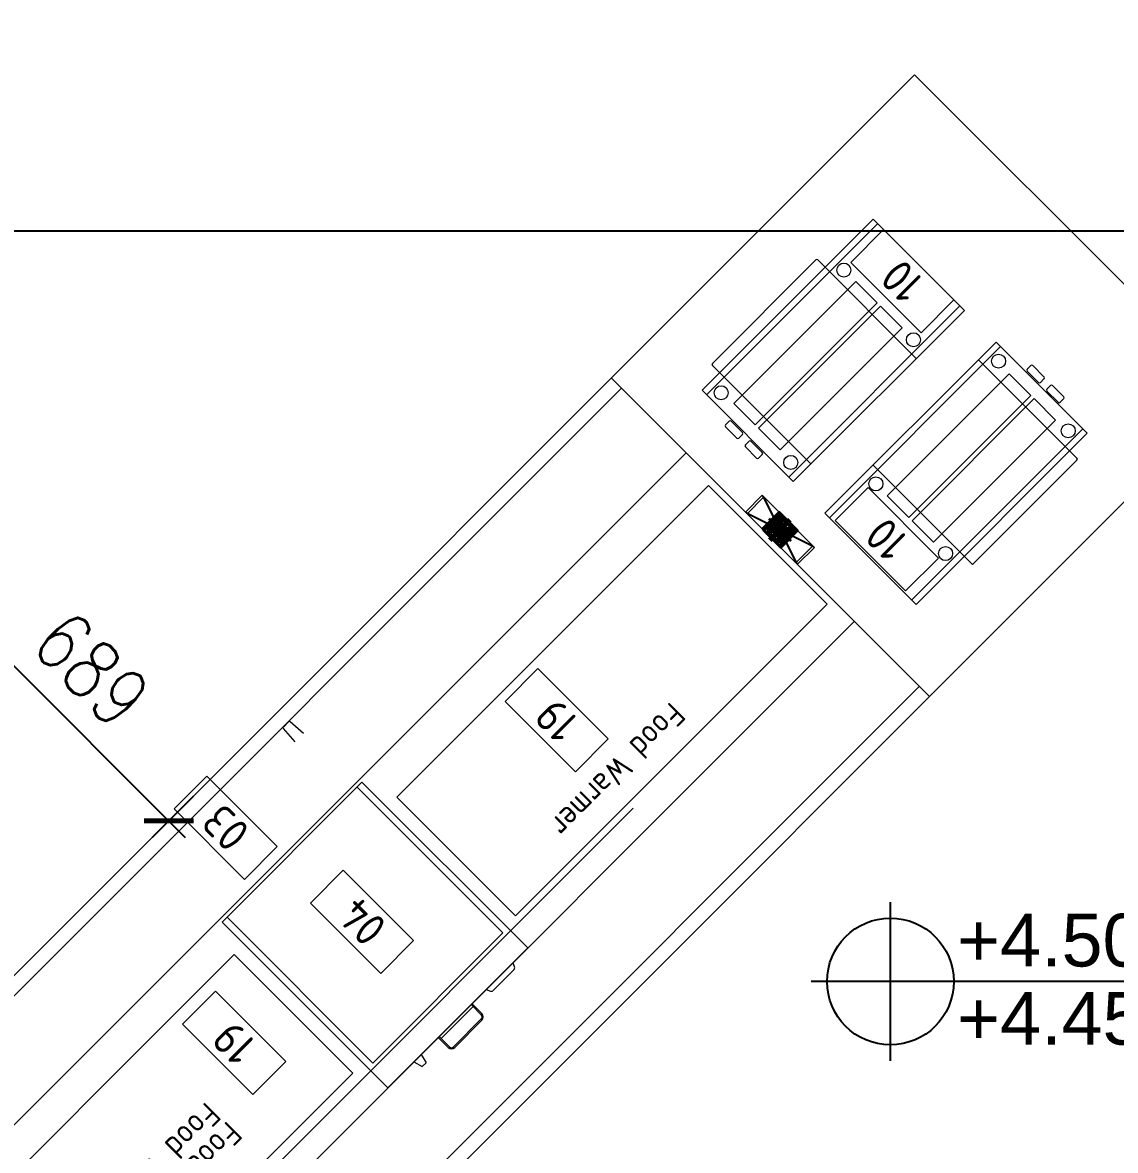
# Model space of a CAD drawing. Header units: millimetres. Extents: x 396580293 to 396624419, y 2853145456 to 2853176656.
# Drawn here: x 396594980 to 396597311, y 2853157664 to 2853160069 of the extents above; entities that cross this region are included whole.
import ezdxf
from ezdxf.enums import TextEntityAlignment as Align

# ---------------------------------------------------------------- set-up
doc = ezdxf.new("R2010")
doc.units = ezdxf.units.MM
doc.header["$LTSCALE"] = 800
doc.header["$MEASUREMENT"] = 0
doc.linetypes.add('1039-A-SB-01_GROUND FLOOR PLAN$0$DIVIDE', pattern=[1.25, 0.5, -0.25, 0, -0.25, 0, -0.25])
doc.linetypes.add('Grid$0$CENTER', pattern=[2, 1.25, -0.25, 0.25, -0.25])
for name, color, linetype in [('01-C-PL$0$axis-dimension', 7, 'Continuous'), ('A-2000-SF-LVL', 6, 'Continuous'), ('A-Dim 100', 9, 'Continuous'), ('DIM', 55, 'Continuous'), ('Grid$0$A-Grid lines', 9, 'Grid$0$CENTER')]:
    doc.layers.add(name, color=color, linetype=linetype)
for name, color, linetype, lineweight in [('17_A-FIXT_KIT_Pen_No__20', 1, 'Continuous', 0), ('17_A-FIXT_KIT_Pen_No__6', 5, 'Continuous', 35), ('410P', 4, 'Continuous', 13), ('45_A-WALL_CLAD_Pen_No__100', 2, 'Continuous', 13)]:
    doc.layers.add(name, color=color, linetype=linetype, lineweight=lineweight)
doc.styles.add('01-C-PL$0$Dim', font='simplex.shx', dxfattribs={"width": 0.8})
doc.styles.add('AIRAL', font='arial.ttf')
doc.styles.add('ARIAL', font='arial.ttf')
doc.styles.add('GENERATED_STYLE_4', font='isocp.shx')
doc.styles.add('GF-Structural$0$ROMANS', font='romans', dxfattribs={"width": 0.9})
doc.styles.add('ISO8', font='isocp.shx')
doc.dimstyles.new('123', dxfattribs={"dimscale": 0.5, "dimtxt": 250, "dimasz": 150, "dimexe": 100, "dimexo": 100, "dimgap": 100, "dimtad": 1, "dimdec": 0, "dimrnd": 1, "dimzin": 0, "dimdsep": 46, "dimtxsty": '01-C-PL$0$Dim', "dimblk": '01-C-PL$0$_ArchTick', "dimcen": 10, "dimdle": 100, "dimclrd": 63, "dimclre": 63, "dimclrt": 72, "dimadec": 0, "dimazin": 0, "dimtfac": 1, "dimtdec": 0, "dimtix": 1, "dimtmove": 2, "dimatfit": 3, "dimldrblk": '01-C-PL$0$_Dot', "dimfxl": 1, "dimtolj": 1, "dimtzin": 0, "dimarcsym": 0})
doc.dimstyles.new('dim-50', dxfattribs={"dimscale": 50, "dimtxt": 2, "dimasz": 2, "dimexe": 1, "dimexo": 1, "dimgap": 1, "dimtad": 1, "dimdec": 0, "dimrnd": 5, "dimdsep": 46, "dimtxsty": 'ARIAL', "dimcen": 1, "dimdle": 1, "dimclrd": 1, "dimclre": 1, "dimclrt": 3, "dimadec": 0, "dimazin": 0, "dimtfac": 0.1, "dimtdec": 0, "dimtix": 1, "dimtmove": 1, "dimatfit": 3, "dimfxl": 1, "dimtvp": 1.5, "dimfrac": 2, "dimtolj": 1, "dimtzin": 0, "dimarcsym": 0})

# ---------------------------------------------------------------- blocks, each defined once
blk = doc.blocks.new('LVL')
at = {"layer": 'A-2000-SF-LVL'}
for p, q in [((0, -750), (0, 750)), ((5268, 0), (-750, 0))]:
    blk.add_line(p, q, dxfattribs=at)
blk.add_circle((0, 0), 600, dxfattribs=at)
at = {"layer": 'A-2000-SF-LVL', "color": 3, "style": 'GF-Structural$0$ROMANS', "width": 0.9}
for p in [(632, 142), (632, -598)]:
    blk.add_attdef('LVL', p, '', height=500, dxfattribs=at)
blk = doc.blocks.new('*D35')
at = {"layer": 'Defpoints', "color": 0, "transparency": 16777216}
for p in [(396596479.7, 2853164763.5), (396596365.1, 2853163678.1), (396596479.7, 2853163563.5), (396596479.7, 2853163563.5), (396590053.3, 2853157137)]:
    blk.add_point(p, dxfattribs=at)
at = {"layer": 'DIM', "color": 1, "lineweight": -2, "transparency": 16777216}
blk.add_arc((396596479.7, 2853163563.5), 162.1, 125.929, 189.071, dxfattribs=at)
at = {"layer": 'DIM', "color": 1, "transparency": 16777216}
for points in [[(396596379.4, 2853163710.6), (396596389.7, 2853163678.9), (396596479.7, 2853163725.6)], [(396596334.5, 2853163545.5), (396596304.8, 2853163530.4), (396596365.1, 2853163448.9)]]:
    blk.add_solid(points, dxfattribs=at)
at = {"layer": 'DIM', "color": 3, "transparency": 16777216, "insert": (396596236.5, 2853163664.2), "char_height": 100, "attachment_point": 5, "rotation": 67.5, "style": 'ARIAL'}
blk.add_mtext('\\A1;135°', dxfattribs=at)
blk = doc.blocks.new('POS_G')
at = {"layer": '410P'}
blk.add_lwpolyline([(-106.1, -49.5), (-106.1, 49.5), (106.1, 49.5), (106.1, -49.5)], close=True, dxfattribs=at)
at = {"layer": '410P', "color": 3, "style": 'ISO8'}
blk.add_attdef('POS', text='', height=70.7, dxfattribs=at).set_placement((0, 0), align=Align.MIDDLE)
blk = doc.blocks.new('01-C-PL$0$_ArchTick')
at = {"color": 0, "linetype": 'ByBlock', "const_width": 0.15}
blk.add_lwpolyline([(-0.5, -0.5), (0.5, 0.5)], dxfattribs=at)
blk = doc.blocks.new('*D60')
at = {"layer": '45_A-WALL_CLAD_Pen_No__100', "color": 63, "linetype": '1039-A-SB-01_GROUND FLOOR PLAN$0$DIVIDE', "lineweight": -2, "transparency": 16777216}
for p, q in [((396594856.7, 2853158906.3), (396594769.2, 2853158818.8)), ((396595344, 2853158419), (396595256.5, 2853158331.5))]:
    blk.add_line(p, q, dxfattribs=at)
at = {"layer": '45_A-WALL_CLAD_Pen_No__100', "color": 63, "lineweight": -2, "transparency": 16777216}
blk.add_line((396594769.2, 2853158889.5), (396595327.2, 2853158331.5), dxfattribs=at)
at = {"layer": 'Defpoints', "color": 0, "transparency": 16777216}
for p in [(396594892, 2853158941.7), (396595379.3, 2853158454.3), (396595291.8, 2853158366.8)]:
    blk.add_point(p, dxfattribs=at)
at = {"layer": '45_A-WALL_CLAD_Pen_No__100', "color": 63, "lineweight": -2, "transparency": 16777216, "xscale": 75, "yscale": 75, "zscale": 75}
for p, rotation in [((396594804.5, 2853158854.2), 134.9968520026631), ((396595291.8, 2853158366.8), 314.9968520026632)]:
    blk.add_blockref('01-C-PL$0$_ArchTick', p, dxfattribs=dict(at, rotation=rotation))
at = {"layer": '45_A-WALL_CLAD_Pen_No__100', "color": 72, "transparency": 16777216, "insert": (396595127.7, 2853158690.1), "char_height": 125, "attachment_point": 5, "rotation": 314.9969, "style": '01-C-PL$0$Dim'}
blk.add_mtext('\\A1;689', dxfattribs=at)
blk = doc.blocks.new('01-C-PL$0$_Dot')
at = {"layer": '01-C-PL$0$axis-dimension', "color": 0, "lineweight": -2}
blk.add_line((-0.5, 0), (-1, 0), dxfattribs=at)
at = {"layer": '01-C-PL$0$axis-dimension', "color": 0, "const_width": 0.5}
blk.add_lwpolyline([(-0.25, 0, 1), (0.25, 0, 1)], format="xyb", close=True, dxfattribs=at)

msp = doc.modelspace()

# ---------------------------------------------------------------- linework, layer by layer
at = {"layer": '17_A-FIXT_KIT_Pen_No__20', "linetype": 'Continuous'}
for p, q in [((396594188.4, 2853157263.6), (396596882.6, 2853159957.5)), ((396596882.6, 2853159957.5), (396597561.3, 2853159278.8)), ((396596429.4, 2853159284.8), (396596794.3, 2853159649.7)), ((396596794.3, 2853159649.7), (396596988.8, 2853159455.2)), ((396596439, 2853159275.3), (396596803.9, 2853159640.1)), ((396596672, 2853159562.7), (396596451.4, 2853159342.1)), ((396596676.2, 2853159562.7), (396596886.2, 2853159352.7)), ((396596497, 2853159256.9), (396596757.2, 2853159517.1)), ((396596803.1, 2853159471.1), (396596757.2, 2853159517.1)), ((396596542.9, 2853159210.9), (396596803.1, 2853159471.1)), ((396596550, 2853159203.8), (396596810.2, 2853159464.1)), ((396596979.2, 2853159464.7), (396596614.3, 2853159099.9)), ((396596988.8, 2853159455.2), (396596623.9, 2853159090.4)), ((396596856.2, 2853159418.1), (396596810.2, 2853159464.1)), ((396596595.9, 2853159157.9), (396596856.2, 2853159418.1)), ((396596691.5, 2853159022.7), (396597056.4, 2853159387.5)), ((396597056.4, 2853159387.5), (396597250.9, 2853159193.1)), ((396596701.1, 2853159013.1), (396597066, 2853159378)), ((396596451.4, 2853159337.9), (396596661.4, 2853159127.8)), ((396597019, 2853159350.1), (396597228.9, 2853159140)), ((396597122.5, 2853159329.9), (396597130.3, 2853159337.7)), ((396597134.6, 2853159337.7), (396597158.6, 2853159313.6)), ((396596236, 2853159310.9), (396596914.7, 2853158632.2)), ((396597084.4, 2853159320), (396596824.1, 2853159059.8)), ((396597084.4, 2853159320), (396597130.3, 2853159274)), ((396597122.5, 2853159325.7), (396597146.6, 2853159301.6)), ((396597150.8, 2853159301.6), (396597158.6, 2853159309.4)), ((396594209.9, 2853157242.1), (396596257.5, 2853159289.4)), ((396597165, 2853159287.5), (396597172.7, 2853159295.2)), ((396597177, 2853159295.2), (396597201, 2853159271.2)), ((396594867.1, 2853156584.8), (396597561.3, 2853159278.8)), ((396596623.9, 2853159090.4), (396596429.4, 2853159284.8)), ((396597130.3, 2853159274), (396596870.1, 2853159013.8)), ((396597137.4, 2853159267), (396596877.2, 2853159006.8)), ((396597137.4, 2853159267), (396597183.3, 2853159221)), ((396597165, 2853159283.2), (396597189, 2853159259.2)), ((396597193.2, 2853159259.2), (396597201, 2853159267)), ((396596542.9, 2853159210.9), (396596497, 2853159256.9)), ((396596487.1, 2853159218.7), (396596479.3, 2853159210.9)), ((396596515.3, 2853159194.7), (396596491.3, 2853159218.7)), ((396597183.3, 2853159221), (396596923.1, 2853158960.8)), ((396596503.3, 2853159182.6), (396596479.3, 2853159206.7)), ((396596515.3, 2853159190.4), (396596507.6, 2853159182.6)), ((396596595.9, 2853159157.9), (396596550, 2853159203.8)), ((396597241.3, 2853159202.6), (396596876.4, 2853158837.8)), ((396597250.9, 2853159193.1), (396596886, 2853158828.2)), ((396596529.5, 2853159176.3), (396596521.7, 2853159168.5)), ((396596557.8, 2853159152.2), (396596533.7, 2853159176.3)), ((396594347.5, 2853157104.4), (396596395.1, 2853159151.8)), ((396596545.7, 2853159140.2), (396596521.7, 2853159164.3)), ((396596557.8, 2853159148), (396596550, 2853159140.2)), ((396596794.1, 2853159125.2), (396597004.1, 2853158915.2)), ((396597008.3, 2853158915.2), (396597228.9, 2853159135.8)), ((396596557.7, 2853159061), (396596521.8, 2853159025.1)), ((396596561.3, 2853159057.5), (396596525.4, 2853159021.6)), ((396596557.7, 2853159061), (396596629.6, 2853158917.3)), ((396596557.7, 2853159061), (396596669, 2853158949.7)), ((396596561.3, 2853159057.5), (396596633.1, 2853158913.8)), ((396596824.1, 2853159059.8), (396596870.1, 2853159013.8)), ((396596665.5, 2853158953.3), (396596521.8, 2853159025.1)), ((396596669, 2853158949.7), (396596525.4, 2853159021.6)), ((396596886, 2853158828.2), (396596691.5, 2853159022.7)), ((396596877.2, 2853159006.8), (396596923.1, 2853158960.8)), ((396596665.5, 2853158953.3), (396596629.6, 2853158917.3)), ((396596669, 2853158949.7), (396596633.1, 2853158913.8)), ((396594706.7, 2853156745.2), (396596754.3, 2853158792.6)), ((396594845.6, 2853156606.3), (396596893.2, 2853158653.7)), ((396595547.5, 2853158577.8), (396595536.7, 2853158566.9)), ((396595579.3, 2853158552.9), (396595551, 2853158577.9)), ((396595561.6, 2853158535.2), (396595536.6, 2853158563.5)), ((396595405.5, 2853158151), (396595704, 2853158449.4)), ((396596057.5, 2853158095.8), (396595704, 2853158449.4)), ((396595693.4, 2853158438.8), (396596004.5, 2853158127.7)), ((396594670.3, 2853156781.6), (396596282.6, 2853158393.8)), ((396595416.2, 2853158161.6), (396595727.3, 2853157850.5)), ((396595759.1, 2853157797.5), (396595405.5, 2853158151)), ((396595727.3, 2853157850.5), (396596004.5, 2853158127.7)), ((396595759.1, 2853157797.5), (396596057.5, 2853158095.8)), ((396596025.7, 2853158064), (396596029.4, 2853158055.1)), ((396595983.5, 2853158004.9), (396596028.3, 2853158049.6)), ((396595969.1, 2853158007.4), (396595978, 2853158003.8)), ((396595872.9, 2853157902.8), (396595940.8, 2853157970.7)), ((396595959.2, 2853157952.3), (396595936.6, 2853157974.9)), ((396595959.9, 2853157955.8), (396595938.7, 2853157977)), ((396595959.2, 2853157945.2), (396595898.4, 2853157884.4)), ((396595959.9, 2853157941.7), (396595901.9, 2853157883.7)), ((396595887.8, 2853157883.7), (396595866.6, 2853157904.9)), ((396595891.3, 2853157884.4), (396595868.7, 2853157907)), ((396595830.5, 2853157868.9), (396595841.1, 2853157851.2)), ((396595814.9, 2853157853.3), (396595832.6, 2853157842.7)), ((396595832.6, 2853157842.7), (396595841.1, 2853157851.2))]:
    msp.add_line(p, q, dxfattribs=at)
at = {"layer": '17_A-FIXT_KIT_Pen_No__20', "linetype": 'Continuous', "flags": 128}
for points in [[(396596031.2, 2853158164), (396596695.9, 2853158828.7), (396596442.8, 2853159081.8), (396595778.1, 2853158417.2)], [(396595019.8, 2853157163.8), (396595684.5, 2853157828.5), (396595431.4, 2853158081.6), (396594766.7, 2853157417)]]:
    msp.add_lwpolyline(points, close=True, dxfattribs=at)
at = {"layer": '17_A-FIXT_KIT_Pen_No__20', "linetype": 'Continuous'}
for centre in [(396596731.7, 2853159541.1), (396596880.2, 2853159392.6), (396597061.7, 2853159346.9), (396596470.1, 2853159279.5), (396597210.2, 2853159198.4), (396596618.6, 2853159131), (396596800.1, 2853159085.3), (396596948.6, 2853158936.8)]:
    msp.add_circle(centre, 15, dxfattribs=at)
for centre, radius, start, end in [((396596674.1, 2853159560.6), 3, 44.9969, 134.9969), ((396596453.5, 2853159340), 3, 134.9969, 224.9969), ((396597132.4, 2853159335.6), 3, 44.9969, 134.9969), ((396597124.7, 2853159327.8), 3, 134.9969, 224.9969), ((396597156.5, 2853159311.5), 3, 314.9969, 44.9969), ((396597148.7, 2853159303.7), 3, 224.9969, 314.9969), ((396597167.1, 2853159285.3), 3, 134.9969, 224.9969), ((396597174.9, 2853159293.1), 3, 44.9969, 134.9969), ((396597198.9, 2853159269.1), 3, 314.9969, 44.9969), ((396597191.1, 2853159261.3), 3, 224.9969, 314.9969), ((396596489.2, 2853159216.6), 3, 44.9969, 134.9969), ((396596481.4, 2853159208.8), 3, 134.9969, 224.9969), ((396596513.2, 2853159192.5), 3, 314.9969, 44.9969), ((396596505.4, 2853159184.8), 3, 224.9969, 314.9969), ((396596523.8, 2853159166.4), 3, 134.9969, 224.9969), ((396596531.6, 2853159174.2), 3, 44.9969, 134.9969), ((396596555.6, 2853159150.1), 3, 314.9969, 44.9969), ((396596547.9, 2853159142.3), 3, 224.9969, 314.9969), ((396597226.8, 2853159137.9), 3, 314.9969, 44.9969), ((396597006.2, 2853158917.3), 3, 224.9969, 314.9969), ((396595538.5, 2853158565.2), 2.5, 134.9969, 221.4205), ((396595549.3, 2853158576), 2.5, 48.5732, 134.9969), ((396596024.7, 2853158053.2), 5, 314.9969, 22.377), ((396595979.9, 2853158008.4), 5, 247.6167, 314.9969), ((396595955.7, 2853157948.8), 5, 314.9969, 44.9969), ((396595952.8, 2853157948.8), 10, 314.9969, 44.9969), ((396595894.9, 2853157890.8), 10, 224.9969, 314.9969), ((396595894.9, 2853157888), 5, 224.9969, 314.9969)]:
    msp.add_arc(centre, radius, start, end, dxfattribs=at)
at = {"layer": '17_A-FIXT_KIT_Pen_No__6', "linetype": 'Continuous'}
for p, q in [((396596591.1, 2853159015.3), (396596567.6, 2853158991.7)), ((396596571.1, 2853158988.2), (396596594.7, 2853159011.8)), ((396596594.7, 2853159011.8), (396596571.1, 2853158988.2)), ((396596572.2, 2853158967.7), (396596615.1, 2853159010.7)), ((396596615.1, 2853158967.7), (396596572.2, 2853159010.7)), ((396596574.3, 2853158998.5), (396596584.3, 2853158998.5)), ((396596575.7, 2853158964.2), (396596618.7, 2853159007.1)), ((396596575.7, 2853159007.1), (396596618.7, 2853158964.2)), ((396596575.7, 2853158964.2), (396596618.7, 2853159007.1)), ((396596618.7, 2853158964.2), (396596575.7, 2853159007.1)), ((396596577.5, 2853159001.7), (396596581.2, 2853159001.7)), ((396596580.7, 2853159004.8), (396596591.1, 2853159004.8)), ((396596581, 2853158998.1), (396596584.7, 2853158998.1)), ((396596581.2, 2853159001.7), (396596591.1, 2853159001.7)), ((396596581.2, 2853158988.2), (396596581.2, 2853158998.3)), ((396596583.8, 2853159008), (396596591.1, 2853159008)), ((396596584.2, 2853159001.3), (396596594.7, 2853159001.3)), ((396596584.3, 2853158998.5), (396596591.1, 2853158998.5)), ((396596584.4, 2853158998.5), (396596584.4, 2853159001.5)), ((396596584.4, 2853158988.2), (396596584.4, 2853158998.5)), ((396596584.7, 2853158998.1), (396596594.7, 2853158998.1)), ((396596587, 2853159011.2), (396596591.1, 2853159011.2)), ((396596587.4, 2853159004.5), (396596594.7, 2853159004.5)), ((396596587.5, 2853158995.3), (396596587.5, 2853159004.6)), ((396596590.2, 2853159014.3), (396596591.1, 2853159014.3)), ((396596590.5, 2853159007.6), (396596594.7, 2853159007.6)), ((396596590.7, 2853158992.1), (396596590.7, 2853159007.8)), ((396596591.1, 2853159015.3), (396596591.1, 2853158991.7)), ((396596593.7, 2853159010.8), (396596594.7, 2853159010.8)), ((396596593.9, 2853158989), (396596593.9, 2853159011)), ((396596594.7, 2853158988.2), (396596594.7, 2853159011.8)), ((396596594.7, 2853159011.8), (396596594.7, 2853158988.2)), ((396596596.2, 2853159015.3), (396596596.2, 2853158991.7)), ((396596619.8, 2853158991.7), (396596596.2, 2853159015.3)), ((396596599.7, 2853159011.8), (396596623.3, 2853158988.2)), ((396596599.7, 2853158988.2), (396596599.7, 2853159011.8)), ((396596599.7, 2853159011.8), (396596599.7, 2853158988.2)), ((396596623.3, 2853158988.2), (396596599.7, 2853159011.8)), ((396596567.6, 2853158991.7), (396596591.1, 2853158991.7)), ((396596567.6, 2853158986.7), (396596591.1, 2853158986.7)), ((396596567.6, 2853158986.7), (396596591.1, 2853158963.1)), ((396596568, 2853158992.2), (396596590.7, 2853158992.2)), ((396596594.7, 2853158988.2), (396596571.1, 2853158988.2)), ((396596571.1, 2853158988.2), (396596594.7, 2853158988.2)), ((396596594.7, 2853158983.1), (396596571.1, 2853158983.1)), ((396596594.7, 2853158959.5), (396596571.1, 2853158983.1)), ((396596571.1, 2853158983.1), (396596594.7, 2853158983.1)), ((396596571.1, 2853158983.1), (396596594.7, 2853158959.5)), ((396596571.2, 2853158995.3), (396596587.5, 2853158995.3)), ((396596571.6, 2853158988.6), (396596594.2, 2853158988.6)), ((396596571.7, 2853158988.2), (396596571.7, 2853158988.8)), ((396596574.7, 2853158991.8), (396596591, 2853158991.8)), ((396596574.9, 2853158988.2), (396596574.9, 2853158992)), ((396596577.9, 2853158995), (396596587.9, 2853158995)), ((396596578, 2853158988.2), (396596578, 2853158995.1)), ((396596587.5, 2853158995.3), (396596591.1, 2853158995.3)), ((396596587.5, 2853158988.2), (396596587.5, 2853158995.3)), ((396596587.9, 2853158995), (396596594.7, 2853158995)), ((396596590.7, 2853158992.2), (396596591.1, 2853158992.2)), ((396596590.7, 2853158988.2), (396596590.7, 2853158992.1)), ((396596591, 2853158991.8), (396596594.7, 2853158991.8)), ((396596591.1, 2853158986.7), (396596591.1, 2853158963.1)), ((396596593.9, 2853158988.2), (396596593.9, 2853158989)), ((396596594.2, 2853158988.6), (396596594.7, 2853158988.6)), ((396596594.7, 2853158959.5), (396596594.7, 2853158983.1)), ((396596594.7, 2853158983.1), (396596594.7, 2853158959.5)), ((396596596.2, 2853158991.7), (396596619.8, 2853158991.7)), ((396596596.2, 2853158963.1), (396596619.8, 2853158986.7)), ((396596596.2, 2853158986.7), (396596596.2, 2853158963.1)), ((396596596.2, 2853158986.7), (396596619.8, 2853158986.7)), ((396596596.2, 2853158985.9), (396596597, 2853158985.9)), ((396596596.2, 2853158982.7), (396596600.2, 2853158982.7)), ((396596596.2, 2853158979.5), (396596603.3, 2853158979.5)), ((396596596.2, 2853158976.4), (396596606.5, 2853158976.4)), ((396596596.2, 2853158973.2), (396596606.3, 2853158973.2)), ((396596597, 2853158985.9), (396596619, 2853158985.8)), ((396596623.3, 2853158988.2), (396596599.7, 2853158988.2)), ((396596599.7, 2853158988.2), (396596623.3, 2853158988.2)), ((396596599.7, 2853158959.5), (396596599.7, 2853158983.1)), ((396596623.3, 2853158983.1), (396596599.7, 2853158959.5)), ((396596623.3, 2853158983.1), (396596599.7, 2853158983.1)), ((396596599.7, 2853158959.5), (396596623.3, 2853158983.1)), ((396596599.7, 2853158983.1), (396596599.7, 2853158959.5)), ((396596599.7, 2853158983.1), (396596623.3, 2853158983.1)), ((396596599.7, 2853158982.3), (396596600.5, 2853158982.3)), ((396596599.7, 2853158979.1), (396596603.7, 2853158979.1)), ((396596599.7, 2853158976), (396596606.9, 2853158976)), ((396596599.7, 2853158972.8), (396596610, 2853158972.8)), ((396596600.2, 2853158982.7), (396596600.2, 2853158983.1)), ((396596600.2, 2853158982.7), (396596615.8, 2853158982.7)), ((396596600.2, 2853158960), (396596600.2, 2853158982.7)), ((396596600.5, 2853158982.3), (396596622.5, 2853158982.3)), ((396596603.3, 2853158979.5), (396596612.6, 2853158979.5)), ((396596603.4, 2853158979.5), (396596603.4, 2853158983.1)), ((396596603.4, 2853158963.2), (396596603.4, 2853158979.5)), ((396596603.7, 2853158979.1), (396596619.3, 2853158979.1)), ((396596606.5, 2853158976.3), (396596606.5, 2853158983.1)), ((396596606.5, 2853158976.4), (396596609.5, 2853158976.4)), ((396596606.5, 2853158966.3), (396596606.5, 2853158976.3)), ((396596606.9, 2853158976), (396596616.2, 2853158976)), ((396596609.7, 2853158973.2), (396596609.7, 2853158983.1)), ((396596609.7, 2853158969.5), (396596609.7, 2853158973.2)), ((396596610, 2853158972.8), (396596613, 2853158972.8)), ((396596612.8, 2853158972.7), (396596612.8, 2853158983.1)), ((396596616, 2853158975.8), (396596616, 2853158983.1)), ((396596619.2, 2853158979), (396596619.2, 2853158983.1)), ((396596622.3, 2853158982.2), (396596622.3, 2853158983.1)), ((396596596.2, 2853158970), (396596603.1, 2853158970)), ((396596596.2, 2853158966.9), (396596600, 2853158966.9)), ((396596596.2, 2853158963.7), (396596596.8, 2853158963.7)), ((396596599.7, 2853158969.7), (396596609.8, 2853158969.7)), ((396596599.7, 2853158966.5), (396596606.7, 2853158966.5)), ((396596599.7, 2853158963.3), (396596603.5, 2853158963.3)), ((396596599.7, 2853158960.2), (396596600.4, 2853158960.2))]:
    msp.add_line(p, q, dxfattribs=at)
at = {"layer": '17_A-FIXT_KIT_Pen_No__6', "linetype": 'Continuous', "flags": 128}
for points in [[(396596557.9, 2853158989.2), (396596593.7, 2853158953.4), (396596629.5, 2853158989.2), (396596593.7, 2853159025)], [(396596597.2, 2853158949.9), (396596561.4, 2853158985.7), (396596597.2, 2853159021.4), (396596633, 2853158985.6)], [(396596561.4, 2853158985.7), (396596597.2, 2853158949.9), (396596633, 2853158985.6), (396596597.2, 2853159021.4)]]:
    msp.add_lwpolyline(points, close=True, dxfattribs=at)
at = {"layer": 'Grid$0$A-Grid lines', "ltscale": 20}
msp.add_line((396584748, 2853159624.9), (396605418.6, 2853159624.9), dxfattribs=at)

# ---------------------------------------------------------------- block references
at = {"color": 8}
ref = msp.add_blockref('POS_G', (396596856.5, 2853159517.4), dxfattribs=dict(at, xscale=-1.000004283365292, yscale=1.000003777593519, zscale=1.000004472609055, rotation=314.9968607259438))
ref.add_attrib('POS', '10', dxfattribs={"layer": '410P', "color": 3, "height": 70.71, "rotation": 134.997, "style": 'ISO8'}).set_placement((396596856.5, 2853159517.4), align=Align.MIDDLE)
ref = msp.add_blockref('POS_G', (396596823.4, 2853158967.2), dxfattribs=dict(at, xscale=-1.000004283365292, yscale=1.000003777593519, zscale=1.000004472609055, rotation=314.9968607259438))
ref.add_attrib('POS', '10', dxfattribs={"layer": '410P', "color": 3, "height": 70.71, "rotation": 134.997, "style": 'ISO8'}).set_placement((396596823.4, 2853158967.2), align=Align.MIDDLE)
ref = msp.add_blockref('POS_G', (396596119.3, 2853158581.4), dxfattribs=dict(at, xscale=-1, rotation=314.9968703721373))
ref.add_attrib('POS', '19', dxfattribs={"layer": '410P', "color": 3, "height": 70.71, "rotation": 134.9969, "style": 'ISO8'}).set_placement((396596119.3, 2853158581.4), align=Align.MIDDLE)
ref = msp.add_blockref('POS_G', (396595413.2, 2853158352.1), dxfattribs=dict(at, xscale=-1.000004283365292, yscale=1.000003777593519, zscale=1.000004472609055, rotation=314.9968607259438))
ref.add_attrib('POS', '03', dxfattribs={"layer": '410P', "color": 3, "height": 70.71, "rotation": 134.997, "style": 'ISO8'}).set_placement((396595413.2, 2853158352.1), align=Align.MIDDLE)
ref = msp.add_blockref('POS_G', (396595704.2, 2853158151.5), dxfattribs=dict(at, xscale=-1.000004283365292, yscale=1.000003777593519, zscale=1.000004472609055, rotation=314.9968607259438))
ref.add_attrib('POS', '04', dxfattribs={"layer": '410P', "color": 3, "height": 70.71, "rotation": 134.997, "style": 'ISO8'}).set_placement((396595704.2, 2853158151.5), align=Align.MIDDLE)
ref = msp.add_blockref('POS_G', (396595431.3, 2853157893.5), dxfattribs=dict(at, xscale=-1.000004283365292, yscale=1.000003777593519, zscale=1.000004472609055, rotation=314.9968607259438))
ref.add_attrib('POS', '19', dxfattribs={"layer": '410P', "color": 3, "height": 70.71, "rotation": 134.997, "style": 'ISO8'}).set_placement((396595431.3, 2853157893.5), align=Align.MIDDLE)
at = {"layer": 'A-Dim 100'}
ref = msp.add_blockref('LVL', (396596831, 2853158024.3), dxfattribs=dict(at, xscale=0.2250905036926269, yscale=0.2250904043758055, zscale=0.2250901785599999))
ref.add_attrib('LVL', '+4.50 F.F.L', (396596973.2, 2853158056.3), dxfattribs={"layer": 'A-2000-SF-LVL', "color": 3, "height": 112.545, "style": 'AIRAL'})
ref.add_attrib('LVL', '+4.45 S.S.L', (396596973.2, 2853157889.6), dxfattribs={"layer": 'A-2000-SF-LVL', "color": 3, "height": 112.545, "style": 'AIRAL'})

# ---------------------------------------------------------------- texts
at = {"layer": '17_A-FIXT_KIT_Pen_No__20', "linetype": 'Continuous', "char_height": 50, "attachment_point": 7, "rotation": 224.9969, "style": 'GENERATED_STYLE_4'}
for insert in [(396596362.4, 2853158622.6), (396595371.4, 2853157769.6), (396595416.9, 2853157729.2)]:
    msp.add_mtext('{Food Warmer}', dxfattribs=dict(at, insert=insert))

# ---------------------------------------------------------------- dimensions: what is measured, and where the dimension line sits
at = {"layer": '45_A-WALL_CLAD_Pen_No__100'}
dim = msp.add_aligned_dim(p1=(396594892, 2853158941.7), p2=(396595379.3, 2853158454.3), distance=-123.7, dimstyle='123', override={"dimfxl": 75}, dxfattribs=at)
dim.commit()
dim.dimension.update_dxf_attribs({"geometry": '*D60', "text_midpoint": (396595127.7, 2853158690.1)})
at = {"layer": 'DIM'}
dim = msp.add_angular_dim_2l(base=(396596365.1, 2853163678.1), line1=((396596479.7, 2853163563.5), (396596479.7, 2853164763.5)), line2=((396590053.3, 2853157137), (396596479.7, 2853163563.5)), dimstyle='dim-50', dxfattribs=at)
dim.commit()
dim.dimension.update_dxf_attribs({"geometry": '*D35', "text_midpoint": (396596236.5, 2853163664.2)})

doc.saveas('drawing.dxf')
